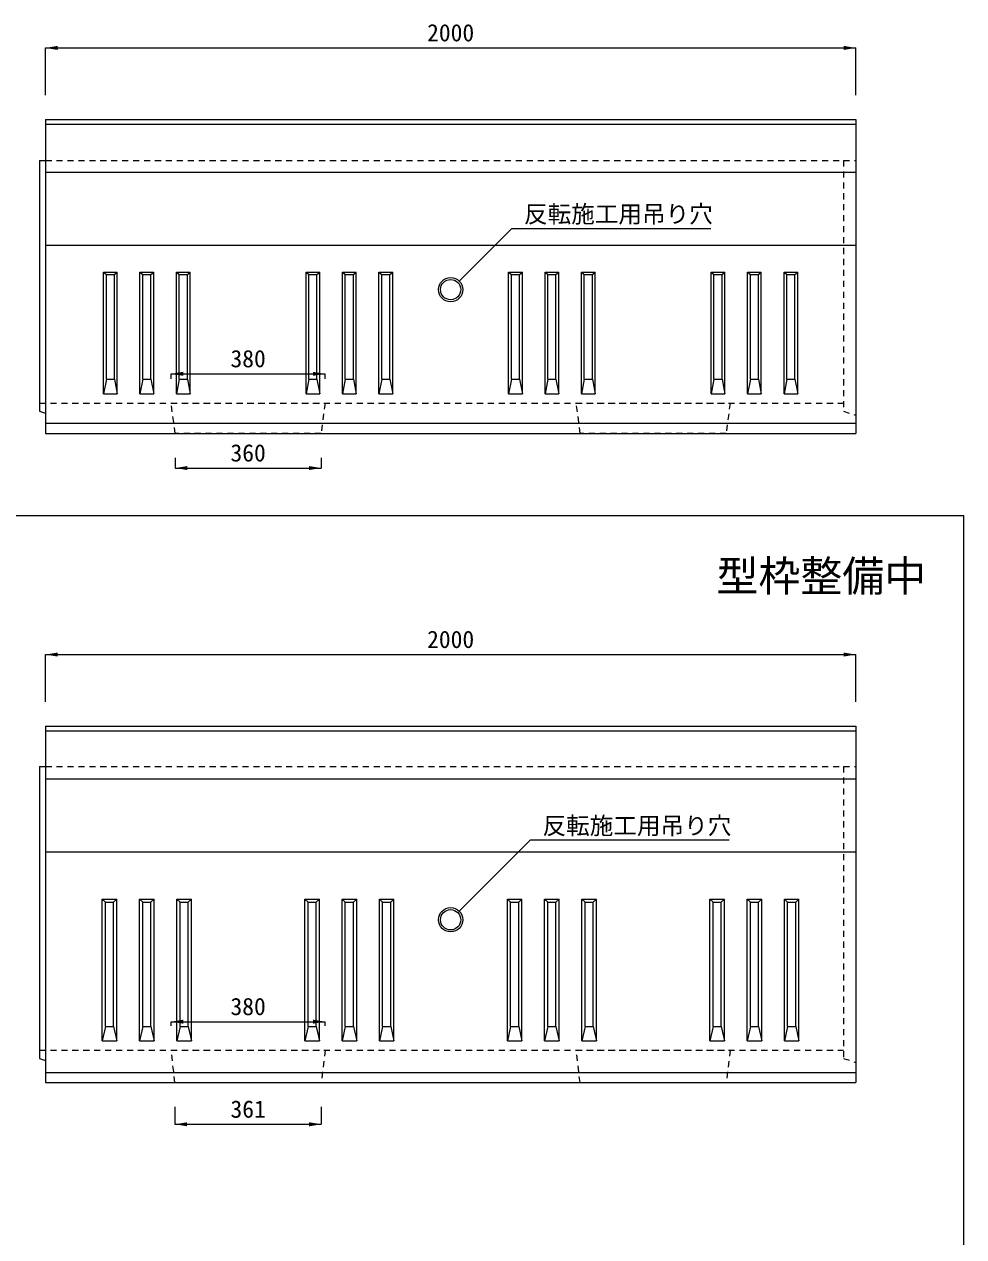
# Model space of a CAD drawing. Units: millimetres at full size. Extents: x -5540 to 13511, y -4102 to 22994.
# Drawn here: x 6904 to 9223, y 16995 to 19987 of the extents above; entities that cross this region are included whole.
import ezdxf
from ezdxf.enums import TextEntityAlignment as Align

# ---------------------------------------------------------------- set-up
doc = ezdxf.new("R2010")
doc.units = ezdxf.units.MM
doc.header["$LTSCALE"] = 40
doc.linetypes.add('USER1', pattern=[0.675, 0.375, -0.3])
for name, color, linetype, lineweight in [('0_2', 7, 'Continuous', 13), ('寸法線', 7, 'Continuous', 13), ('引出線', 4, 'Continuous', 13), ('本体', 2, 'Continuous', 13), ('開孔(スリット)', 30, 'Continuous', 9), ('開孔部', 30, 'USER1', 9)]:
    doc.layers.add(name, color=color, linetype=linetype, lineweight=lineweight)
doc.styles.add('ＭＳ ゴシック', font='')
doc.styles.get('ＭＳ ゴシック').set_extended_font_data('MS Gothic')

# ---------------------------------------------------------------- blocks, each defined once
blk = doc.blocks.new('filled_arrow')
at = {"color": 0, "linetype": 'Continuous', "lineweight": -2}
blk.add_solid([(7.5, 1.25), (0, 0), (7.5, -1.25)], dxfattribs=at)

msp = doc.modelspace()

# ---------------------------------------------------------------- linework, layer by layer
at = {"layer": '0_2', "color": 1}
msp.add_lwpolyline([(5522.87, 13638.08), (9223.49, 13638.08), (9223.49, 18774.03), (5522.87, 18774.03)], close=True, dxfattribs=at)
at = {"layer": '寸法線'}
for p, q in [((6956.7, 19929.08), (8956.7, 19929.08)), ((6956.7, 19812.67), (6956.7, 19929.08)), ((8956.7, 19812.67), (8956.7, 19929.08)), ((7266.7, 19124.83), (7646.7, 19124.83)), ((7266.7, 19112.67), (7266.7, 19124.83)), ((7646.7, 19112.67), (7646.7, 19124.83)), ((7276.7, 18917.67), (7276.7, 18892.29)), ((7636.7, 18917.67), (7636.7, 18892.29)), ((7276.7, 18892.29), (7636.7, 18892.29)), ((6956.7, 18432.08), (8956.71, 18432.08)), ((6956.7, 18315.67), (6956.7, 18432.08)), ((8956.71, 18315.67), (8956.71, 18432.08)), ((7266.7, 17526.16), (7646.7, 17526.16)), ((7266.7, 17515.67), (7266.7, 17526.16)), ((7646.7, 17515.67), (7646.7, 17526.16)), ((7276.11, 17315.67), (7276.11, 17272.92)), ((7637.29, 17315.67), (7637.29, 17272.92)), ((7276.11, 17272.92), (7637.29, 17272.92))]:
    msp.add_line(p, q, dxfattribs=at)
at = {"layer": '引出線'}
for points in [[(7977.91, 19353.88), (8107.85, 19483.82), (8598.82, 19483.82)], [(7977.91, 17798.89), (8153.54, 17974.51), (8644.51, 17974.51)]]:
    msp.add_lwpolyline(points, dxfattribs=at)
at = {"layer": '本体'}
for p, q in [((6956.7, 19752.67), (8956.7, 19752.67)), ((6956.7, 19752.67), (6956.7, 18977.67)), ((8956.7, 19752.67), (8956.7, 18977.67)), ((6956.7, 18977.67), (8956.7, 18977.67)), ((6956.7, 18255.67), (8956.7, 18255.67)), ((6956.7, 18255.67), (6956.7, 17375.67)), ((8956.7, 18255.67), (8956.7, 17375.67)), ((6956.7, 17375.67), (8956.7, 17375.67))]:
    msp.add_line(p, q, dxfattribs=at)
at = {"layer": '本体', "lineweight": 9}
for p, q in [((6956.7, 19740.67), (8956.7, 19740.67)), ((6941.7, 19651.36), (6956.7, 19651.36)), ((6941.7, 19651.36), (6941.7, 19032.67)), ((6956.7, 19622.67), (8956.7, 19622.67)), ((6956.7, 19442.67), (8956.7, 19442.67)), ((6941.7, 19032.67), (6956.7, 19027.67)), ((6956.7, 19002.67), (8956.7, 19002.67)), ((6956.7, 18243.67), (8956.71, 18243.67)), ((6941.7, 18155.67), (6956.7, 18155.67)), ((6941.7, 18155.67), (6941.7, 17435.67)), ((6956.7, 18125.67), (8956.7, 18125.67)), ((6956.7, 17945.67), (8956.7, 17945.67)), ((6941.7, 17435.67), (6956.7, 17430.67)), ((6956.7, 17401.06), (8956.71, 17401.06))]:
    msp.add_line(p, q, dxfattribs=at)
at = {"layer": '本体', "linetype": 'USER1', "lineweight": 9}
for p, q in [((6956.7, 19651.36), (8926.7, 19651.36)), ((8926.7, 19651.36), (8956.7, 19651.36)), ((8926.7, 19651.36), (8926.7, 19032.67)), ((6941.7, 19052.67), (8926.7, 19052.67)), ((8926.7, 19032.67), (8956.7, 19022.67)), ((6956.7, 18155.67), (8926.7, 18155.67)), ((8926.7, 18155.67), (8956.7, 18155.67)), ((8926.7, 18155.67), (8926.7, 17435.67)), ((8926.7, 18155.67), (8926.7, 17555.67)), ((6941.7, 17455.67), (8926.7, 17455.67)), ((8926.7, 17435.67), (8956.7, 17425.67))]:
    msp.add_line(p, q, dxfattribs=at)
at = {"layer": '本体', "lineweight": 5}
for radius in [30, 25]:
    msp.add_circle((7956.7, 19332.67), radius, dxfattribs=at)
at = {"layer": '本体', "lineweight": 9}
for radius in [30, 25]:
    msp.add_circle((7956.7, 17777.67), radius, dxfattribs=at)
at = {"layer": '開孔(スリット)'}
for p, q in [((7099.7, 19075.67), (7099.7, 19375.67)), ((7099.7, 19375.67), (7133.7, 19375.67)), ((7099.7, 19375.67), (7106.7, 19369.79)), ((7106.7, 19111.92), (7106.7, 19369.79)), ((7106.7, 19369.79), (7126.7, 19369.79)), ((7126.7, 19369.79), (7133.7, 19375.67)), ((7126.7, 19111.92), (7126.7, 19369.79)), ((7133.7, 19075.67), (7133.7, 19375.67)), ((7189.7, 19075.67), (7189.7, 19375.67)), ((7189.7, 19375.67), (7223.7, 19375.67)), ((7189.7, 19375.67), (7196.7, 19369.79)), ((7196.7, 19111.92), (7196.7, 19369.79)), ((7196.7, 19369.79), (7216.7, 19369.79)), ((7216.7, 19369.79), (7223.7, 19375.67)), ((7216.7, 19111.92), (7216.7, 19369.79)), ((7223.7, 19075.67), (7223.7, 19375.67)), ((7279.7, 19075.67), (7279.7, 19375.67)), ((7279.7, 19375.67), (7313.7, 19375.67)), ((7279.7, 19375.67), (7286.7, 19369.79)), ((7286.7, 19111.92), (7286.7, 19369.79)), ((7286.7, 19369.79), (7306.7, 19369.79)), ((7306.7, 19369.79), (7313.7, 19375.67)), ((7306.7, 19111.92), (7306.7, 19369.79)), ((7313.7, 19075.67), (7313.7, 19375.67)), ((7599.7, 19075.67), (7599.7, 19375.67)), ((7599.7, 19375.67), (7633.7, 19375.67)), ((7599.7, 19375.67), (7606.7, 19369.79)), ((7606.7, 19111.92), (7606.7, 19369.79)), ((7606.7, 19369.79), (7626.7, 19369.79)), ((7626.7, 19369.79), (7633.7, 19375.67)), ((7626.7, 19111.92), (7626.7, 19369.79)), ((7633.7, 19075.67), (7633.7, 19375.67)), ((7689.7, 19075.67), (7689.7, 19375.67)), ((7689.7, 19375.67), (7723.7, 19375.67)), ((7689.7, 19375.67), (7696.7, 19369.79)), ((7696.7, 19111.92), (7696.7, 19369.79)), ((7696.7, 19369.79), (7716.7, 19369.79)), ((7716.7, 19369.79), (7723.7, 19375.67)), ((7716.7, 19111.92), (7716.7, 19369.79)), ((7723.7, 19075.67), (7723.7, 19375.67)), ((7779.7, 19075.67), (7779.7, 19375.67)), ((7779.7, 19375.67), (7813.7, 19375.67)), ((7779.7, 19375.67), (7786.7, 19369.79)), ((7786.7, 19111.92), (7786.7, 19369.79)), ((7786.7, 19369.79), (7806.7, 19369.79)), ((7806.7, 19369.79), (7813.7, 19375.67)), ((7806.7, 19111.92), (7806.7, 19369.79)), ((7813.7, 19075.67), (7813.7, 19375.67)), ((8099.7, 19075.67), (8099.7, 19375.67)), ((8099.7, 19375.67), (8133.7, 19375.67)), ((8099.7, 19375.67), (8106.7, 19369.79)), ((8106.7, 19111.92), (8106.7, 19369.79)), ((8106.7, 19369.79), (8126.7, 19369.79)), ((8126.7, 19369.79), (8133.7, 19375.67)), ((8126.7, 19111.92), (8126.7, 19369.79)), ((8133.7, 19075.67), (8133.7, 19375.67)), ((8189.7, 19075.67), (8189.7, 19375.67)), ((8189.7, 19375.67), (8223.7, 19375.67)), ((8189.7, 19375.67), (8196.7, 19369.79)), ((8196.7, 19111.92), (8196.7, 19369.79)), ((8196.7, 19369.79), (8216.7, 19369.79)), ((8216.7, 19369.79), (8223.7, 19375.67)), ((8216.7, 19111.92), (8216.7, 19369.79)), ((8223.7, 19075.67), (8223.7, 19375.67)), ((8279.7, 19075.67), (8279.7, 19375.67)), ((8279.7, 19375.67), (8313.7, 19375.67)), ((8279.7, 19375.67), (8286.7, 19369.79)), ((8286.7, 19111.92), (8286.7, 19369.79)), ((8286.7, 19369.79), (8306.7, 19369.79)), ((8306.7, 19369.79), (8313.7, 19375.67)), ((8306.7, 19111.92), (8306.7, 19369.79)), ((8313.7, 19075.67), (8313.7, 19375.67)), ((8599.7, 19075.67), (8599.7, 19375.67)), ((8599.7, 19375.67), (8633.7, 19375.67)), ((8599.7, 19375.67), (8606.7, 19369.79)), ((8606.7, 19111.92), (8606.7, 19369.79)), ((8606.7, 19369.79), (8626.7, 19369.79)), ((8626.7, 19369.79), (8633.7, 19375.67)), ((8626.7, 19111.92), (8626.7, 19369.79)), ((8633.7, 19075.67), (8633.7, 19375.67)), ((8689.7, 19075.67), (8689.7, 19375.67)), ((8689.7, 19375.67), (8723.7, 19375.67)), ((8689.7, 19375.67), (8696.7, 19369.79)), ((8696.7, 19111.92), (8696.7, 19369.79)), ((8696.7, 19369.79), (8716.7, 19369.79)), ((8716.7, 19369.79), (8723.7, 19375.67)), ((8716.7, 19111.92), (8716.7, 19369.79)), ((8723.7, 19075.67), (8723.7, 19375.67)), ((8779.7, 19075.67), (8779.7, 19375.67)), ((8779.7, 19375.67), (8813.7, 19375.67)), ((8779.7, 19375.67), (8786.7, 19369.79)), ((8786.7, 19111.92), (8786.7, 19369.79)), ((8786.7, 19369.79), (8806.7, 19369.79)), ((8806.7, 19369.79), (8813.7, 19375.67)), ((8806.7, 19111.92), (8806.7, 19369.79)), ((8813.7, 19075.67), (8813.7, 19375.67)), ((7106.7, 19111.92), (7099.7, 19075.67)), ((7106.7, 19111.92), (7126.7, 19111.92)), ((7126.7, 19111.92), (7133.7, 19075.67)), ((7196.7, 19111.92), (7189.7, 19075.67)), ((7196.7, 19111.92), (7216.7, 19111.92)), ((7216.7, 19111.92), (7223.7, 19075.67)), ((7286.7, 19111.92), (7279.7, 19075.67)), ((7286.7, 19111.92), (7306.7, 19111.92)), ((7306.7, 19111.92), (7313.7, 19075.67)), ((7606.7, 19111.92), (7599.7, 19075.67)), ((7606.7, 19111.92), (7626.7, 19111.92)), ((7626.7, 19111.92), (7633.7, 19075.67)), ((7696.7, 19111.92), (7689.7, 19075.67)), ((7696.7, 19111.92), (7716.7, 19111.92)), ((7716.7, 19111.92), (7723.7, 19075.67)), ((7786.7, 19111.92), (7779.7, 19075.67)), ((7786.7, 19111.92), (7806.7, 19111.92)), ((7806.7, 19111.92), (7813.7, 19075.67)), ((8106.7, 19111.92), (8099.7, 19075.67)), ((8106.7, 19111.92), (8126.7, 19111.92)), ((8126.7, 19111.92), (8133.7, 19075.67)), ((8196.7, 19111.92), (8189.7, 19075.67)), ((8196.7, 19111.92), (8216.7, 19111.92)), ((8216.7, 19111.92), (8223.7, 19075.67)), ((8286.7, 19111.92), (8279.7, 19075.67)), ((8286.7, 19111.92), (8306.7, 19111.92)), ((8306.7, 19111.92), (8313.7, 19075.67)), ((8606.7, 19111.92), (8599.7, 19075.67)), ((8606.7, 19111.92), (8626.7, 19111.92)), ((8626.7, 19111.92), (8633.7, 19075.67)), ((8696.7, 19111.92), (8689.7, 19075.67)), ((8696.7, 19111.92), (8716.7, 19111.92)), ((8716.7, 19111.92), (8723.7, 19075.67)), ((8786.7, 19111.92), (8779.7, 19075.67)), ((8786.7, 19111.92), (8806.7, 19111.92)), ((8806.7, 19111.92), (8813.7, 19075.67)), ((7099.7, 19075.67), (7133.7, 19075.67)), ((7189.7, 19075.67), (7223.7, 19075.67)), ((7279.7, 19075.67), (7313.7, 19075.67)), ((7599.7, 19075.67), (7633.7, 19075.67)), ((7689.7, 19075.67), (7723.7, 19075.67)), ((7779.7, 19075.67), (7813.7, 19075.67)), ((8099.7, 19075.67), (8133.7, 19075.67)), ((8189.7, 19075.67), (8223.7, 19075.67)), ((8279.7, 19075.67), (8313.7, 19075.67)), ((8599.7, 19075.67), (8633.7, 19075.67)), ((8689.7, 19075.67), (8723.7, 19075.67)), ((8779.7, 19075.67), (8813.7, 19075.67)), ((7096.7, 17478.67), (7096.7, 17828.67)), ((7096.7, 17828.67), (7132.7, 17828.67)), ((7096.7, 17828.67), (7104.7, 17821.46)), ((7104.7, 17514.58), (7104.7, 17821.46)), ((7104.7, 17821.46), (7124.7, 17821.46)), ((7124.7, 17821.46), (7132.7, 17828.67)), ((7124.7, 17514.58), (7124.7, 17821.46)), ((7132.7, 17478.67), (7132.7, 17828.67)), ((7188.7, 17478.67), (7188.7, 17828.67)), ((7188.7, 17828.67), (7224.7, 17828.67)), ((7188.7, 17828.67), (7196.7, 17821.46)), ((7196.7, 17514.58), (7196.7, 17821.46)), ((7196.7, 17821.46), (7216.7, 17821.46)), ((7216.7, 17821.46), (7224.7, 17828.67)), ((7216.7, 17514.58), (7216.7, 17821.46)), ((7224.7, 17478.67), (7224.7, 17828.67)), ((7280.7, 17478.67), (7280.7, 17828.67)), ((7280.7, 17828.67), (7316.7, 17828.67)), ((7280.7, 17828.67), (7288.7, 17821.46)), ((7288.7, 17514.58), (7288.7, 17821.46)), ((7288.7, 17821.46), (7308.7, 17821.46)), ((7308.7, 17821.46), (7316.7, 17828.67)), ((7308.7, 17514.58), (7308.7, 17821.46)), ((7316.7, 17478.67), (7316.7, 17828.67)), ((7596.7, 17478.67), (7596.7, 17828.67)), ((7596.7, 17828.67), (7632.7, 17828.67)), ((7596.7, 17828.67), (7604.7, 17821.46)), ((7604.7, 17514.58), (7604.7, 17821.46)), ((7604.7, 17821.46), (7624.7, 17821.46)), ((7624.7, 17821.46), (7632.7, 17828.67)), ((7624.7, 17514.58), (7624.7, 17821.46)), ((7632.7, 17478.67), (7632.7, 17828.67)), ((7688.7, 17478.67), (7688.7, 17828.67)), ((7688.7, 17828.67), (7724.7, 17828.67)), ((7688.7, 17828.67), (7696.7, 17821.46)), ((7696.7, 17514.58), (7696.7, 17821.46)), ((7696.7, 17821.46), (7716.7, 17821.46)), ((7716.7, 17821.46), (7724.7, 17828.67)), ((7716.7, 17514.58), (7716.7, 17821.46)), ((7724.7, 17478.67), (7724.7, 17828.67)), ((7780.7, 17478.67), (7780.7, 17828.67)), ((7780.7, 17828.67), (7816.7, 17828.67)), ((7780.7, 17828.67), (7788.7, 17821.46)), ((7788.7, 17514.58), (7788.7, 17821.46)), ((7788.7, 17821.46), (7808.7, 17821.46)), ((7808.7, 17821.46), (7816.7, 17828.67)), ((7808.7, 17514.58), (7808.7, 17821.46)), ((7816.7, 17478.67), (7816.7, 17828.67)), ((8096.7, 17478.67), (8096.7, 17828.67)), ((8096.7, 17828.67), (8132.7, 17828.67)), ((8096.7, 17828.67), (8104.7, 17821.46)), ((8104.7, 17514.58), (8104.7, 17821.46)), ((8104.7, 17821.46), (8124.7, 17821.46)), ((8124.7, 17821.46), (8132.7, 17828.67)), ((8124.7, 17514.58), (8124.7, 17821.46)), ((8132.7, 17478.67), (8132.7, 17828.67)), ((8188.7, 17478.67), (8188.7, 17828.67)), ((8188.7, 17828.67), (8224.7, 17828.67)), ((8188.7, 17828.67), (8196.7, 17821.46)), ((8196.7, 17514.58), (8196.7, 17821.46)), ((8196.7, 17821.46), (8216.7, 17821.46)), ((8216.7, 17821.46), (8224.7, 17828.67)), ((8216.7, 17514.58), (8216.7, 17821.46)), ((8224.7, 17478.67), (8224.7, 17828.67)), ((8280.7, 17478.67), (8280.7, 17828.67)), ((8280.7, 17828.67), (8316.7, 17828.67)), ((8280.7, 17828.67), (8288.7, 17821.46)), ((8288.7, 17514.58), (8288.7, 17821.46)), ((8288.7, 17821.46), (8308.7, 17821.46)), ((8308.7, 17821.46), (8316.7, 17828.67)), ((8308.7, 17514.58), (8308.7, 17821.46)), ((8316.7, 17478.67), (8316.7, 17828.67)), ((8596.7, 17478.67), (8596.7, 17828.67)), ((8596.7, 17828.67), (8632.7, 17828.67)), ((8596.7, 17828.67), (8604.7, 17821.46)), ((8604.7, 17514.58), (8604.7, 17821.46)), ((8604.7, 17821.46), (8624.7, 17821.46)), ((8624.7, 17821.46), (8632.7, 17828.67)), ((8624.7, 17514.58), (8624.7, 17821.46)), ((8632.7, 17478.67), (8632.7, 17828.67)), ((8688.7, 17478.67), (8688.7, 17828.67)), ((8688.7, 17828.67), (8724.7, 17828.67)), ((8688.7, 17828.67), (8696.7, 17821.46)), ((8696.7, 17514.58), (8696.7, 17821.46)), ((8696.7, 17821.46), (8716.7, 17821.46)), ((8716.7, 17821.46), (8724.7, 17828.67)), ((8716.7, 17514.58), (8716.7, 17821.46)), ((8724.7, 17478.67), (8724.7, 17828.67)), ((8780.7, 17478.67), (8780.7, 17828.67)), ((8780.7, 17828.67), (8816.7, 17828.67)), ((8780.7, 17828.67), (8788.7, 17821.46)), ((8788.7, 17514.58), (8788.7, 17821.46)), ((8788.7, 17821.46), (8808.7, 17821.46)), ((8808.7, 17821.46), (8816.7, 17828.67)), ((8808.7, 17514.58), (8808.7, 17821.46)), ((8816.7, 17478.67), (8816.7, 17828.67)), ((7104.7, 17514.58), (7096.7, 17478.67)), ((7104.7, 17514.58), (7124.7, 17514.58)), ((7124.7, 17514.58), (7132.7, 17478.67)), ((7196.7, 17514.58), (7188.7, 17478.67)), ((7196.7, 17514.58), (7216.7, 17514.58)), ((7216.7, 17514.58), (7224.7, 17478.67)), ((7288.7, 17514.58), (7280.7, 17478.67)), ((7288.7, 17514.58), (7308.7, 17514.58)), ((7308.7, 17514.58), (7316.7, 17478.67)), ((7604.7, 17514.58), (7596.7, 17478.67)), ((7604.7, 17514.58), (7624.7, 17514.58)), ((7624.7, 17514.58), (7632.7, 17478.67)), ((7696.7, 17514.58), (7688.7, 17478.67)), ((7696.7, 17514.58), (7716.7, 17514.58)), ((7716.7, 17514.58), (7724.7, 17478.67)), ((7788.7, 17514.58), (7780.7, 17478.67)), ((7788.7, 17514.58), (7808.7, 17514.58)), ((7808.7, 17514.58), (7816.7, 17478.67)), ((8104.7, 17514.58), (8096.7, 17478.67)), ((8104.7, 17514.58), (8124.7, 17514.58)), ((8124.7, 17514.58), (8132.7, 17478.67)), ((8196.7, 17514.58), (8188.7, 17478.67)), ((8196.7, 17514.58), (8216.7, 17514.58)), ((8216.7, 17514.58), (8224.7, 17478.67)), ((8288.7, 17514.58), (8280.7, 17478.67)), ((8288.7, 17514.58), (8308.7, 17514.58)), ((8308.7, 17514.58), (8316.7, 17478.67)), ((8604.7, 17514.58), (8596.7, 17478.67)), ((8604.7, 17514.58), (8624.7, 17514.58)), ((8624.7, 17514.58), (8632.7, 17478.67)), ((8696.7, 17514.58), (8688.7, 17478.67)), ((8696.7, 17514.58), (8716.7, 17514.58)), ((8716.7, 17514.58), (8724.7, 17478.67)), ((8788.7, 17514.58), (8780.7, 17478.67)), ((8788.7, 17514.58), (8808.7, 17514.58)), ((8808.7, 17514.58), (8816.7, 17478.67)), ((7096.7, 17478.67), (7132.7, 17478.67)), ((7188.7, 17478.67), (7224.7, 17478.67)), ((7280.7, 17478.67), (7316.7, 17478.67)), ((7596.7, 17478.67), (7632.7, 17478.67)), ((7688.7, 17478.67), (7724.7, 17478.67)), ((7780.7, 17478.67), (7816.7, 17478.67)), ((8096.7, 17478.67), (8132.7, 17478.67)), ((8188.7, 17478.67), (8224.7, 17478.67)), ((8280.7, 17478.67), (8316.7, 17478.67)), ((8596.7, 17478.67), (8632.7, 17478.67)), ((8688.7, 17478.67), (8724.7, 17478.67)), ((8780.7, 17478.67), (8816.7, 17478.67))]:
    msp.add_line(p, q, dxfattribs=at)
at = {"layer": '開孔部'}
for points in [[(7646.7, 19052.67), (7636.7, 18977.67), (7276.7, 18977.67), (7266.7, 19052.67)], [(8646.7, 19052.67), (8636.7, 18977.67), (8276.7, 18977.67), (8266.7, 19052.67)]]:
    msp.add_lwpolyline(points, close=True, dxfattribs=at)
for points in [[(7276.11, 17375.67), (7266.7, 17455.67), (7646.7, 17455.67), (7637.29, 17375.67)], [(8276.11, 17375.67), (8266.7, 17455.67), (8646.7, 17455.67), (8637.29, 17375.67)]]:
    msp.add_lwpolyline(points, dxfattribs=at)

# ---------------------------------------------------------------- block references
at = {"layer": '寸法線', "xscale": 4, "yscale": 4}
for p in [(6956.7, 19929.08), (7266.7, 19124.83), (7276.7, 18892.29), (6956.7, 18432.08), (7266.7, 17526.16), (7276.11, 17272.92)]:
    msp.add_blockref('filled_arrow', p, dxfattribs=at)
at = {"layer": '寸法線', "xscale": 4, "yscale": 4, "rotation": 180}
for p in [(8956.7, 19929.08), (7646.7, 19124.83), (7636.7, 18892.29), (8956.71, 18432.08), (7646.7, 17526.16), (7637.29, 17272.92)]:
    msp.add_blockref('filled_arrow', p, dxfattribs=at)
at = {"layer": '引出線', "xscale": 0.133, "yscale": 0.133, "rotation": 45}
for p in [(7977.91, 19353.88), (7977.91, 17798.89)]:
    msp.add_blockref('filled_arrow', p, dxfattribs=at)

# ---------------------------------------------------------------- texts
at = {"layer": '0_2', "color": 1, "style": 'ＭＳ ゴシック'}
msp.add_text('型枠整備中', height=75.95, dxfattribs=at).set_placement((8612.91, 18565.08), align=Align.BOTTOM_LEFT)
at = {"layer": '寸法線', "style": 'ＭＳ ゴシック'}
for s, p in [('2000', (7956.7, 19966.58)), ('380', (7456.7, 19162.33)), ('360', (7456.7, 18929.79)), ('2000', (7956.7, 18469.58)), ('380', (7456.7, 17563.66)), ('361', (7456.7, 17310.42))]:
    msp.add_text(s, height=42.72, dxfattribs=at).set_placement(p, align=Align.MIDDLE_CENTER)
at = {"layer": '引出線', "style": 'ＭＳ ゴシック'}
for p in [(8137.85, 19540.56), (8183.54, 18031.25)]:
    msp.add_text('反転施工用吊り穴', height=42.72, dxfattribs=at).set_placement(p, align=Align.TOP_LEFT)

doc.saveas('drawing.dxf')
